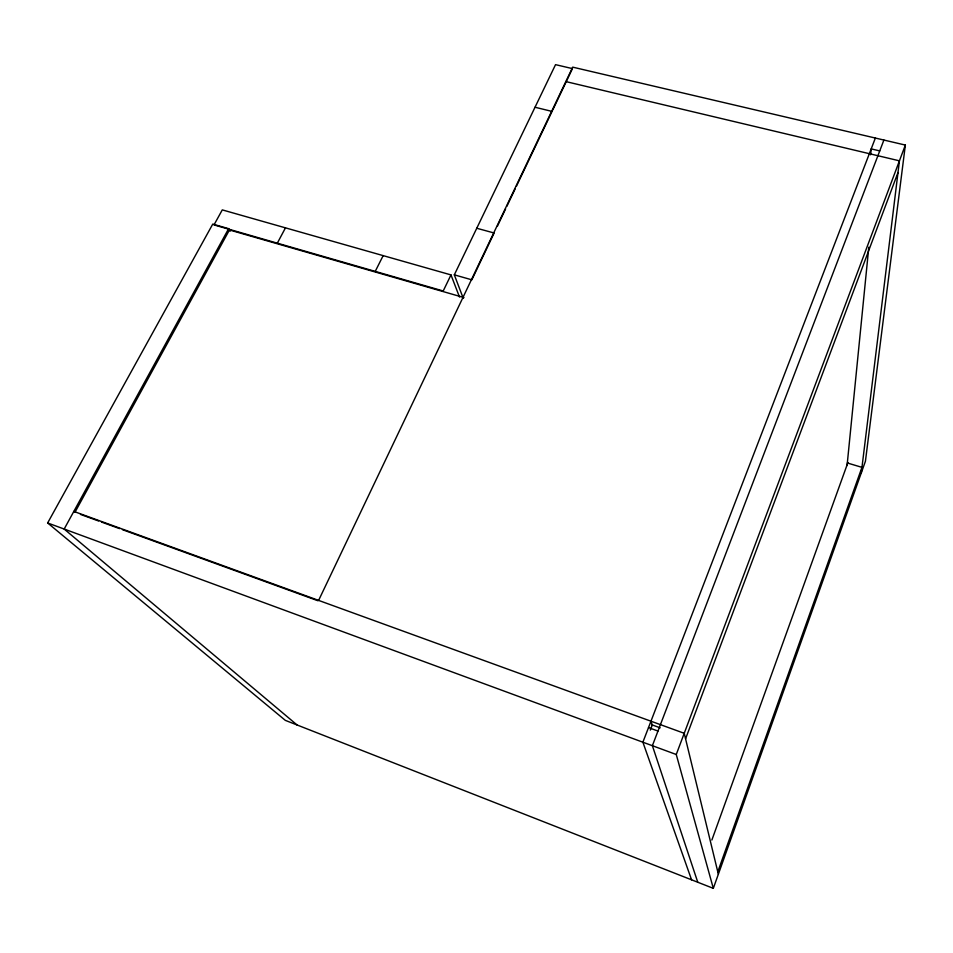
<?xml version="1.0" encoding="UTF-8"?>
<svg xmlns="http://www.w3.org/2000/svg" width="953" height="953" viewBox="0 0 953 953"><rect width="100%" height="100%" fill="white"/><g stroke="black" fill="none" stroke-linecap="round" stroke-linejoin="round"><path stroke-width="1.43" d="M870.649 154.815L871.185 148.894L879.738 150.908M847.074 465.541L868.802 247.184M861.298 472.843L899.429 160.831L565.832 81.577M318.612 600.402L572.705 67.151L905.35 145.07L865.431 461.24L713.32 888.351L285.316 720.361L47.65 522.959L212.757 224.086L228.637 228.672L230.185 231.198M717.788 871.84L861.965 467.351L847.324 462.979M711.867 840.046L847.932 462.515M713.32 888.351L676.261 754.502L905.35 145.07M685.576 738.825L898 172.505M883.896 140.055L652.376 745.699L697.763 882.24M875.366 138.054L642.882 742.208L691.568 879.81M650.303 730.105L652.436 724.554M497.335 226.326L505.602 208.945M506.877 206.277L515.156 188.908M516.419 186.24L552.061 111.418L535.026 107.248M552.704 110.083L572.455 68.616L555.539 64.649L454.319 274.845L463.289 298.396M450.983 274.905L443.216 290.987L213.996 224.92L222.287 209.886L450.983 274.905L459.501 297.062M375.232 271.391L383.166 255.618M277.311 243.17L285.471 227.85M228.637 228.672L64.173 529.046L297.086 724.983M74.906 512.38L229.435 229.959L463.98 297.586M476.75 228.255L494.142 232.997L471.842 279.825L454.319 274.845M73.822 511.427L684.23 733.298L718.359 874.211M80.493 514.406L98.659 521.017M101.447 522.03L119.613 528.629M122.401 529.654L317.968 600.759M652.138 724.911L660.179 727.842M648.505 727.604L657.975 731.058M47.65 522.959L676.261 754.502M650.959 721.207L652.305 725.459"/></g></svg>
